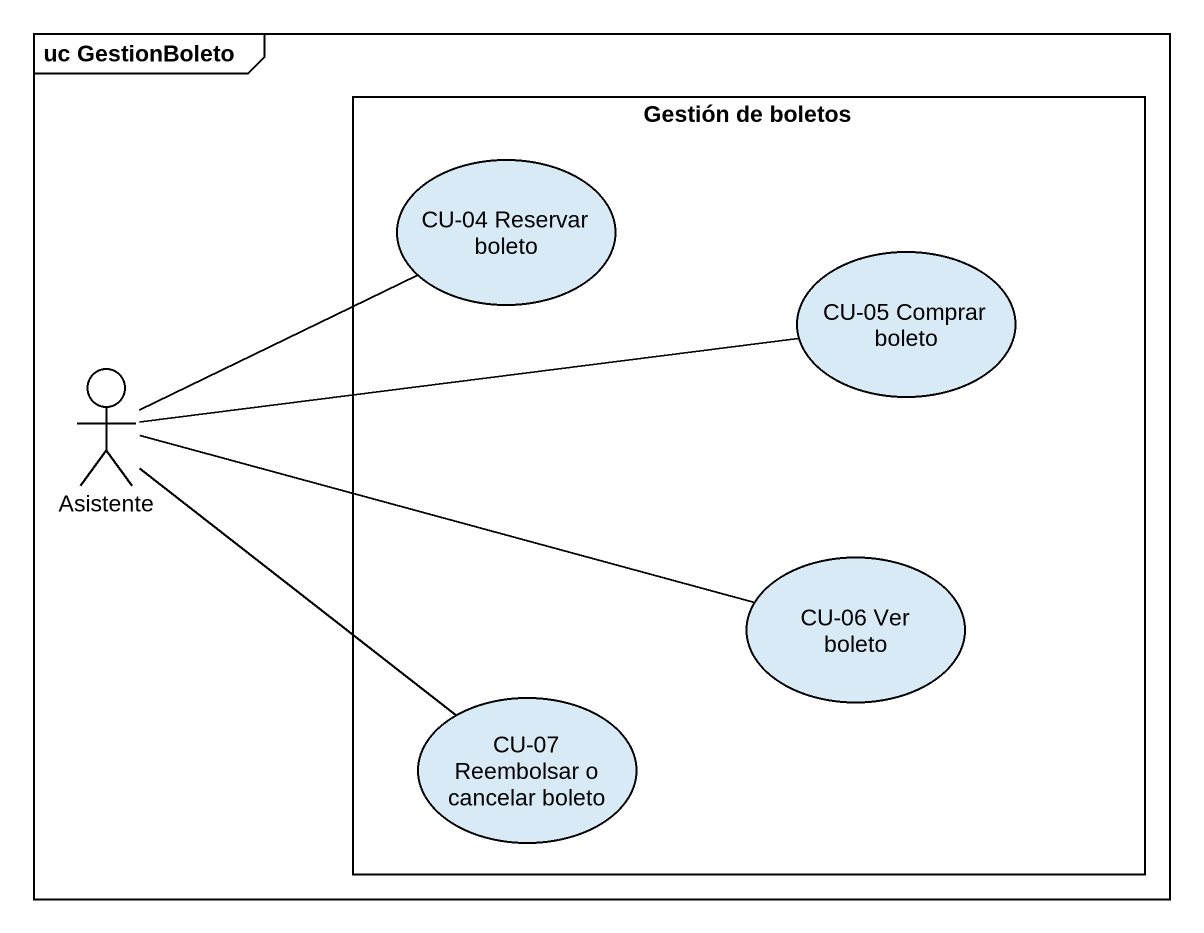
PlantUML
@startuml
mainframe uc GestionBoleto
rectangle "Gestión de boletos" as Gestión_de_boletos {
  usecase "CU-04 Reservar boleto" as CU_04_Reservar_boleto
  usecase "CU-05 Comprar boleto" as CU_05_Comprar_boleto
  usecase "CU-06 Ver boleto" as CU_06_Ver_boleto
  usecase "CU-07 Reembolsar o cancelar boleto" as CU_07_Reembolsar_o_cancelar
}
actor Asistente
Asistente -right- CU_04_Reservar_boleto
Asistente -right- CU_05_Comprar_boleto
Asistente -right- CU_06_Ver_boleto
Asistente -- CU_07_Reembolsar_o_cancelar
@enduml
